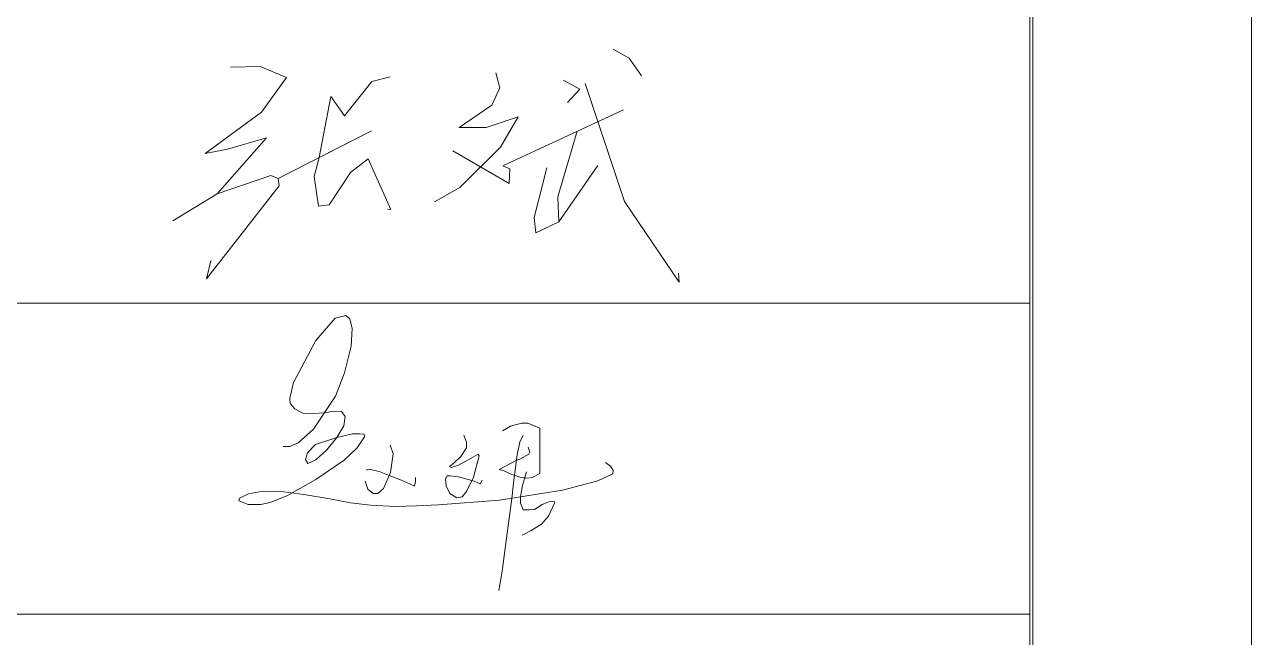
# Model space of a CAD drawing. Header units: millimetres. Extents: x 24 to 5990, y 50 to 4250.
# Drawn here: x 5711.3 to 5990, y 1174.4 to 1313.5 of the extents above; entities that cross this region are included whole.
import ezdxf

# ---------------------------------------------------------------- set-up
doc = ezdxf.new("R2010")
doc.units = ezdxf.units.MM
doc.linetypes.add('XKITLINE00', pattern=[0])
doc.layers.add('DrawingSheet', color=5, linetype='Continuous', lineweight=0)
doc.layers.add('OtherObjectType', color=1, linetype='Continuous', lineweight=0)

# ---------------------------------------------------------------- blocks, each defined once
blk = doc.blocks.new('*A3')
at = {"layer": 'DrawingSheet', "color": 5, "linetype": 'XKITLINE00', "lineweight": 0}
blk.add_line((5990, 50), (5990, 4250), dxfattribs=at)
blk = doc.blocks.new('*A5')
at = {"layer": 'OtherObjectType', "color": 7, "linetype": 'XKITLINE00', "lineweight": 0}
for p, q in [((5990, 50), (5990, 4250)), ((5939.69, 4202.98), (5939.69, 96)), ((5940.31, 4203.49), (5940.31, 96.51)), ((5844.97, 1307.89), (5848.66, 1305.91)), ((5848.66, 1305.91), (5851.45, 1301.84)), ((5758.09, 1303.87), (5764.81, 1303.97)), ((5764.81, 1303.97), (5770.78, 1301.48)), ((5790.2, 1300.58), (5794.32, 1301.67)), ((5818.36, 1302.52), (5819.29, 1299.14)), ((5770.78, 1301.48), (5765.12, 1293.6)), ((5783.95, 1292.82), (5790.2, 1300.58)), ((5819.29, 1299.14), (5817.44, 1295.24)), ((5833.62, 1300.92), (5837.42, 1298.81)), ((5837.42, 1298.81), (5834.6, 1295.85)), ((5838.63, 1300.16), (5847.55, 1273.38)), ((5778.23, 1283.34), (5780.91, 1297.16)), ((5780.91, 1297.16), (5783.95, 1292.82)), ((5765.12, 1293.6), (5752.31, 1284.23)), ((5817.44, 1295.24), (5810.01, 1290.15)), ((5819.91, 1281.45), (5847.36, 1294.15)), ((5816.14, 1290.15), (5823.42, 1292.58)), ((5823.42, 1292.58), (5819.4, 1285.71)), ((5766.28, 1287.78), (5755.09, 1275.08)), ((5757.39, 1285.25), (5766.28, 1287.78)), ((5766.28, 1287.78), (5766.28, 1287.78)), ((5768.9, 1278.58), (5790.12, 1289.41)), ((5790.12, 1289.41), (5778.23, 1283.34)), ((5810.01, 1290.15), (5816.14, 1290.15)), ((5832.47, 1274.38), (5836.85, 1289.29)), ((5752.31, 1284.23), (5757.39, 1285.25)), ((5808.61, 1284.83), (5821.38, 1277.41)), ((5819.4, 1285.71), (5810.2, 1276.51)), ((5778.23, 1283.34), (5777.08, 1279.02)), ((5785.31, 1279.94), (5789.33, 1283.02)), ((5789.33, 1283.02), (5794.48, 1271.5)), ((5755.09, 1275.08), (5767.26, 1279.26)), ((5767.26, 1279.26), (5768.9, 1278.58)), ((5780.5, 1272.62), (5785.31, 1279.94)), ((5821.56, 1280.76), (5819.91, 1281.45)), ((5821.38, 1277.41), (5821.56, 1280.76)), ((5829.96, 1280.97), (5827.03, 1269.69)), ((5832.7, 1268.73), (5841.53, 1281.52)), ((5769.13, 1276.91), (5752.62, 1255.79)), ((5768.9, 1278.58), (5769.13, 1276.91)), ((5777.08, 1279.02), (5778.07, 1272.31)), ((5810.2, 1276.51), (5804.42, 1273.28)), ((5755.09, 1275.08), (5745, 1268.99)), ((5745, 1268.99), (5755.09, 1275.08)), ((5832.7, 1268.73), (5832.47, 1274.38)), ((5778.07, 1272.31), (5780.5, 1272.62)), ((5794.48, 1271.5), (5793.71, 1271.57)), ((5847.55, 1273.38), (5860, 1255)), ((5827.03, 1269.69), (5827.47, 1266.25)), ((5827.47, 1266.25), (5832.7, 1268.73)), ((5752.62, 1255.79), (5753.65, 1259.9)), ((5860, 1255), (5859.86, 1257.08)), ((5399, 1250.27), (5939.69, 1250.27)), ((5781.87, 1246.85), (5777.43, 1241.78)), ((5784.31, 1247.49), (5781.87, 1246.85)), ((5785.22, 1246.68), (5784.31, 1247.49)), ((5785.74, 1244.54), (5785.22, 1246.68)), ((5785.46, 1240.48), (5785.74, 1244.54)), ((5777.43, 1241.78), (5772.36, 1232.26)), ((5784.01, 1234.43), (5785.46, 1240.48)), ((5772.36, 1232.26), (5771.56, 1228.72)), ((5781.9, 1229.12), (5784.01, 1234.43)), ((5776.96, 1221.64), (5781.9, 1229.12)), ((5771.56, 1228.72), (5771.66, 1227.48)), ((5771.66, 1227.48), (5772.73, 1226.29)), ((5772.73, 1226.29), (5774.53, 1225.33)), ((5774.53, 1225.33), (5777.01, 1225.19)), ((5777.01, 1225.19), (5779.43, 1225.38)), ((5779.43, 1225.38), (5781.46, 1225.78)), ((5781.46, 1225.78), (5783.28, 1225.65)), ((5783.28, 1225.65), (5784.12, 1224.52)), ((5784.12, 1224.52), (5783.84, 1222.44)), ((5773.48, 1218.57), (5776.96, 1221.64)), ((5783.84, 1222.44), (5782.25, 1219.78)), ((5819.88, 1221.28), (5821.7, 1222.36)), ((5821.7, 1222.36), (5824.2, 1223)), ((5824.2, 1223), (5825.61, 1223)), ((5825.61, 1223), (5828.32, 1221.87)), ((5828.32, 1221.87), (5828.32, 1211.56)), ((5771.54, 1217.75), (5773.48, 1218.57)), ((5775.61, 1216.27), (5777.39, 1218.15)), ((5777.39, 1218.15), (5782.25, 1219.78)), ((5782.25, 1219.78), (5779.93, 1216.94)), ((5782.25, 1219.78), (5785.83, 1220.61)), ((5785.83, 1220.61), (5787.39, 1220.61)), ((5788.55, 1219.91), (5786.89, 1217.46)), ((5787.39, 1220.61), (5788.44, 1220.51)), ((5788.44, 1220.51), (5788.55, 1219.91)), ((5794.34, 1218.05), (5795.01, 1216.07)), ((5811.07, 1220.32), (5811.69, 1218.69)), ((5811.69, 1218.69), (5811.69, 1217.41)), ((5823.83, 1218.77), (5823.2, 1215.87)), ((5824.57, 1220.21), (5823.83, 1218.77)), ((5770.04, 1217.71), (5771.54, 1217.75)), ((5775.14, 1214.81), (5775.61, 1216.27)), ((5779.93, 1216.94), (5777.46, 1214.7)), ((5786.89, 1217.46), (5783.89, 1214.6)), ((5795.01, 1216.07), (5794.42, 1211.8)), ((5810.44, 1215.43), (5808.82, 1213.94)), ((5811.69, 1217.41), (5810.44, 1215.43)), ((5812.74, 1215.1), (5814.33, 1215.98)), ((5814.58, 1215.57), (5813.31, 1210.76)), ((5814.33, 1215.98), (5814.58, 1215.57)), ((5823.2, 1215.87), (5822.47, 1210.09)), ((5823.95, 1214.9), (5825.87, 1215.99)), ((5826.07, 1216.46), (5825.68, 1217.59)), ((5825.87, 1215.99), (5826.07, 1216.46)), ((5775.64, 1213.85), (5775.14, 1214.81)), ((5777.46, 1214.7), (5775.64, 1213.85)), ((5783.89, 1214.6), (5777.49, 1210.22)), ((5788.91, 1212.34), (5789.51, 1212.61)), ((5789.51, 1212.61), (5791.85, 1212.08)), ((5808.82, 1213.94), (5807.86, 1213.17)), ((5807.86, 1213.17), (5808.29, 1212.98)), ((5808.29, 1212.98), (5809.87, 1213.52)), ((5809.87, 1213.52), (5812.74, 1215.1)), ((5819.09, 1212.5), (5822.64, 1214.38)), ((5820.13, 1212.29), (5819.09, 1212.5)), ((5822.64, 1214.38), (5823.95, 1214.9)), ((5844.42, 1213.25), (5843.29, 1214.07)), ((5845, 1212.31), (5844.42, 1213.25)), ((5777.49, 1210.22), (5771, 1206.57)), ((5789.24, 1208.05), (5788.69, 1209.85)), ((5791.85, 1212.08), (5794.15, 1211.17)), ((5794.42, 1211.8), (5792.84, 1208.19)), ((5794.15, 1211.17), (5796.94, 1210.1)), ((5796.94, 1210.1), (5799.85, 1208.72)), ((5799.85, 1208.72), (5800.07, 1209.67)), ((5800.07, 1209.67), (5800.07, 1210.71)), ((5806.94, 1210.4), (5807.28, 1211.08)), ((5807.06, 1208.83), (5806.94, 1210.4)), ((5807.28, 1211.08), (5808.01, 1211.08)), ((5808.01, 1211.08), (5809.9, 1210.84)), ((5809.9, 1210.84), (5813.41, 1209.86)), ((5813.31, 1210.76), (5811.68, 1207.51)), ((5813.41, 1209.86), (5814.81, 1209.22)), ((5814.81, 1209.22), (5815.24, 1210.08)), ((5821.59, 1211.55), (5820.13, 1212.29)), ((5823.84, 1210.8), (5821.59, 1211.55)), ((5822.47, 1210.09), (5821.98, 1205.95)), ((5825.49, 1210.5), (5823.84, 1210.8)), ((5825.32, 1212.01), (5824.41, 1208.89)), ((5826.64, 1210.71), (5825.49, 1210.5)), ((5828.32, 1211.56), (5826.64, 1210.71)), ((5833.52, 1207.81), (5841.5, 1209.9)), ((5841.5, 1209.9), (5844.92, 1211.53)), ((5844.92, 1211.53), (5845, 1212.31)), ((5760.15, 1206.03), (5762.17, 1206.95)), ((5762.17, 1206.95), (5765.53, 1207.55)), ((5765.53, 1207.55), (5770.16, 1207.42)), ((5770.16, 1207.42), (5774.76, 1206.83)), ((5774.76, 1206.83), (5780.64, 1205.88)), ((5790.52, 1207.03), (5789.24, 1208.05)), ((5791.53, 1207.03), (5790.52, 1207.03)), ((5792.84, 1208.19), (5791.53, 1207.03)), ((5807.93, 1207.03), (5807.06, 1208.83)), ((5809.5, 1206.07), (5807.93, 1207.03)), ((5811.68, 1207.51), (5810.7, 1206.28)), ((5819.22, 1205.55), (5833.52, 1207.81)), ((5824.41, 1208.89), (5823.95, 1206.27)), ((5760, 1205.36), (5760.15, 1206.03)), ((5762.12, 1204.55), (5760, 1205.36)), ((5764.94, 1204.55), (5762.12, 1204.55)), ((5767.08, 1205.03), (5764.94, 1204.55)), ((5771, 1206.57), (5767.08, 1205.03)), ((5780.64, 1205.88), (5785.37, 1204.96)), ((5785.37, 1204.96), (5789.92, 1204.43)), ((5789.92, 1204.43), (5795.56, 1204.14)), ((5795.56, 1204.14), (5800.3, 1204.26)), ((5800.3, 1204.26), (5805.3, 1204.45)), ((5805.3, 1204.45), (5819.22, 1205.55)), ((5810.7, 1206.28), (5809.5, 1206.07)), ((5821.98, 1205.95), (5820.72, 1196.29)), ((5823.95, 1206.27), (5823.99, 1204.85)), ((5823.99, 1204.85), (5824.57, 1203.31)), ((5827.14, 1203.46), (5828.86, 1204.53)), ((5828.86, 1204.53), (5830.38, 1205.13)), ((5831.79, 1205), (5830.29, 1201.91)), ((5830.38, 1205.13), (5831.59, 1205.33)), ((5831.59, 1205.33), (5831.79, 1205)), ((5824.57, 1203.31), (5825.95, 1203.31)), ((5825.95, 1203.31), (5827.14, 1203.46)), ((5830.29, 1201.91), (5828.71, 1200.07)), ((5826.37, 1198.62), (5824.33, 1197.62)), ((5828.71, 1200.07), (5826.37, 1198.62)), ((5820.72, 1196.29), (5819.81, 1189.44)), ((5819.81, 1189.44), (5819.05, 1185)), ((5399, 1179.64), (5939.69, 1179.64))]:
    blk.add_line(p, q, dxfattribs=at)

msp = doc.modelspace()

# ---------------------------------------------------------------- block references
at = {"lineweight": 0}
for name in ['*A3', '*A5']:
    msp.add_blockref(name, (0, 0), dxfattribs=at)

doc.saveas('drawing.dxf')
